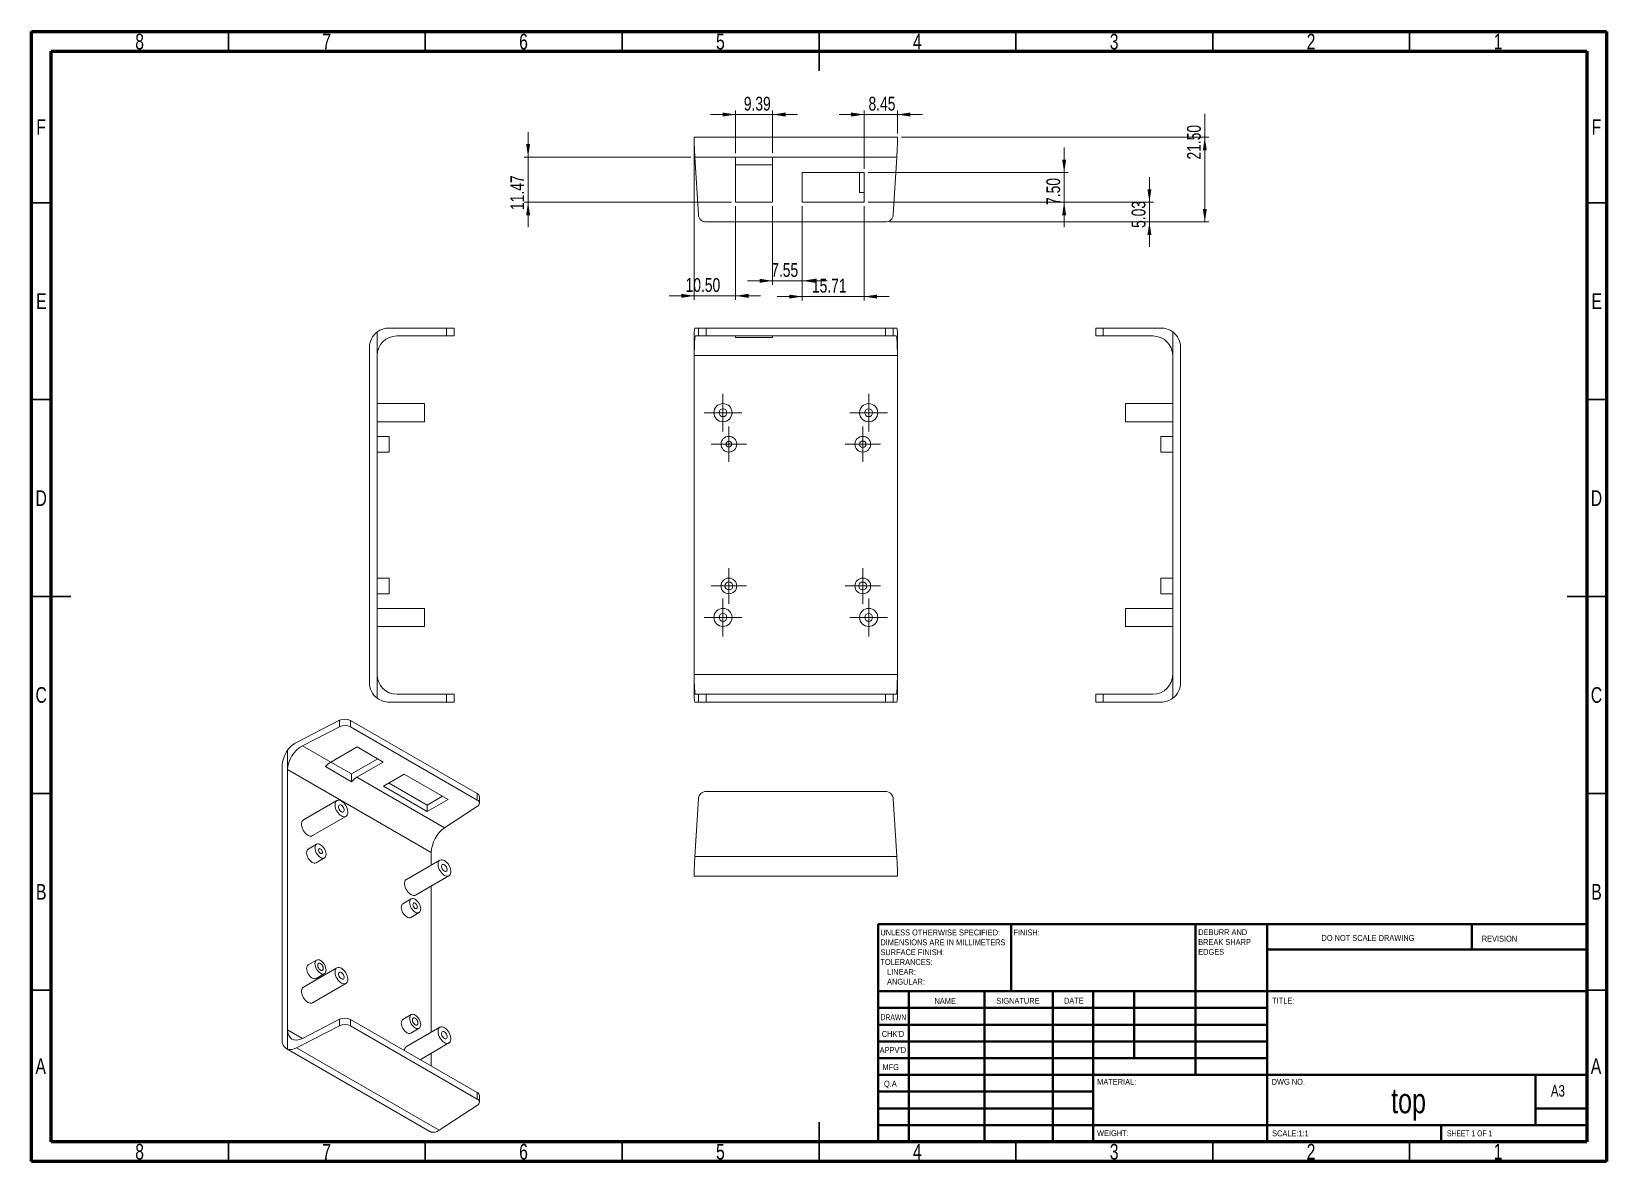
# Model space of a CAD drawing. Header units: millimetres. Extents: x 15 to 415, y 5 to 292.
import ezdxf

# ---------------------------------------------------------------- set-up
doc = ezdxf.new("R2010")
doc.units = ezdxf.units.MM
doc.styles.add('SLDTEXTSTYLE0', font='TXT', dxfattribs={"width": 0.75})
doc.styles.add('SLDTEXTSTYLE1', font='TXT', dxfattribs={"width": 0.686449})
doc.styles.add('SLDTEXTSTYLE2', font='TXT', dxfattribs={"width": 0.6875})
doc.dimstyles.new('SLDDIMSTYLE0', dxfattribs={"dimtxt": 3.5, "dimasz": 3.302, "dimexe": 0, "dimexo": 0.0625, "dimgap": 0.875, "dimtad": 1, "dimrnd": 1e-09, "dimzin": 12, "dimdsep": 46, "dimtxsty": 'SLDTEXTSTYLE0', "dimsah": 1, "dimcen": 0.09, "dimadec": 0, "dimazin": 3, "dimtfac": 1, "dimtmove": 0, "dimatfit": 0, "dimfxl": 0, "dimfrac": 2, "dimtolj": 1, "dimtzin": 12, "dimarcsym": 0})
doc.dimstyles.new('SLDDIMSTYLE1', dxfattribs={"dimtxt": 3.5, "dimasz": 3.302, "dimexe": 0, "dimexo": 0.0625, "dimgap": 0.875, "dimtad": 1, "dimrnd": 1e-09, "dimzin": 4, "dimdsep": 46, "dimtxsty": 'SLDTEXTSTYLE0', "dimsah": 1, "dimcen": 0.09, "dimadec": 0, "dimazin": 1, "dimtfac": 1, "dimtmove": 0, "dimatfit": 0, "dimfxl": 0, "dimfrac": 2, "dimtolj": 1, "dimtzin": 12, "dimarcsym": 0})
doc.dimstyles.new('SLDDIMSTYLE2', dxfattribs={"dimtxt": 3.5, "dimasz": 3.302, "dimexe": 0, "dimexo": 0.0625, "dimgap": 0.875, "dimtad": 1, "dimrnd": 1e-09, "dimzin": 4, "dimdsep": 46, "dimtxsty": 'SLDTEXTSTYLE0', "dimsah": 1, "dimcen": 0.09, "dimadec": 0, "dimazin": 1, "dimtfac": 1, "dimtofl": 0, "dimtmove": 0, "dimatfit": 3, "dimfxl": 0, "dimfrac": 2, "dimtolj": 1, "dimtzin": 12, "dimarcsym": 0})

# ---------------------------------------------------------------- blocks, each defined once
blk = doc.blocks.new('SW_NOTE_0')
at = {"color": 0, "linetype": 'Continuous', "lineweight": 0, "char_height": 1.5, "attachment_point": 1, "style": 'SLDTEXTSTYLE0'}
for s, insert in [('UNLESS OTHERWISE SPECIFIED:', (0, 1.93)), ('SURFACE FINISH:', (0, -3.07)), ('DIMENSIONS ARE IN MILLIMETERS', (0, -0.57)), ('TOLERANCES:', (0, -5.57)), ('ANGULAR:', (1.69, -10.57)), ('LINEAR:', (1.69, -8.07))]:
    blk.add_mtext(s, dxfattribs=dict(at, insert=insert))
blk = doc.blocks.new('SW_NOTE_1')
at = {"color": 0, "linetype": 'Continuous', "lineweight": 0, "char_height": 1.5, "attachment_point": 1, "style": 'SLDTEXTSTYLE0'}
for s, insert in [('DEBURR AND', (0, 1.93)), ('BREAK SHARP', (0, -0.57)), ('EDGES', (0, -3.07))]:
    blk.add_mtext(s, dxfattribs=dict(at, insert=insert))
blk = doc.blocks.new('SW_CENTERMARKSYMBOL_0')
at = {"color": 0, "linetype": 'Continuous', "lineweight": 0}
for p, q in [((0, 2.5), (0, 4.8)), ((-2.5, 0), (-4.8, 0)), ((0, 0), (-2.5, 0)), ((0, 0), (0, 2.5)), ((0, 0), (0, -2.5)), ((0, 0), (2.5, 0)), ((2.5, 0), (4.8, 0)), ((0, -2.5), (0, -4.8))]:
    blk.add_line(p, q, dxfattribs=at)
blk = doc.blocks.new('SW_CENTERMARKSYMBOL_1')
at = {"color": 0, "linetype": 'Continuous', "lineweight": 0}
for p, q in [((0, 2.5), (0, 4.8)), ((-2.5, 0), (-4.8, 0)), ((0, 0), (-2.5, 0)), ((0, 0), (0, 2.5)), ((0, 0), (0, -2.5)), ((0, 0), (2.5, 0)), ((2.5, 0), (4.8, 0)), ((0, -2.5), (0, -4.8))]:
    blk.add_line(p, q, dxfattribs=at)
blk = doc.blocks.new('SW_CENTERMARKSYMBOL_2')
at = {"color": 0, "linetype": 'Continuous', "lineweight": 0}
for p, q in [((0, 2.5), (0, 4.8)), ((-2.5, 0), (-4.8, 0)), ((0, 0), (-2.5, 0)), ((0, 0), (0, 2.5)), ((0, 0), (0, -2.5)), ((0, 0), (2.5, 0)), ((2.5, 0), (4.8, 0)), ((0, -2.5), (0, -4.8))]:
    blk.add_line(p, q, dxfattribs=at)
blk = doc.blocks.new('SW_CENTERMARKSYMBOL_3')
at = {"color": 0, "linetype": 'Continuous', "lineweight": 0}
for p, q in [((0, 2.5), (0, 4.8)), ((-2.5, 0), (-4.8, 0)), ((0, 0), (-2.5, 0)), ((0, 0), (0, 2.5)), ((0, 0), (0, -2.5)), ((0, 0), (2.5, 0)), ((2.5, 0), (4.8, 0)), ((0, -2.5), (0, -4.8))]:
    blk.add_line(p, q, dxfattribs=at)
blk = doc.blocks.new('SW_CENTERMARKSYMBOL_4')
at = {"color": 0, "linetype": 'Continuous', "lineweight": 0}
for p, q in [((0, 2.5), (0, 4.5)), ((-2.5, 0), (-4.5, 0)), ((0, 0), (-2.5, 0)), ((0, 0), (0, 2.5)), ((0, 0), (0, -2.5)), ((0, 0), (2.5, 0)), ((2.5, 0), (4.5, 0)), ((0, -2.5), (0, -4.5))]:
    blk.add_line(p, q, dxfattribs=at)
blk = doc.blocks.new('SW_CENTERMARKSYMBOL_5')
at = {"color": 0, "linetype": 'Continuous', "lineweight": 0}
for p, q in [((0, 2.5), (0, 4.5)), ((-2.5, 0), (-4.5, 0)), ((0, 0), (-2.5, 0)), ((0, 0), (0, 2.5)), ((0, 0), (0, -2.5)), ((0, 0), (2.5, 0)), ((2.5, 0), (4.5, 0)), ((0, -2.5), (0, -4.5))]:
    blk.add_line(p, q, dxfattribs=at)
blk = doc.blocks.new('SW_CENTERMARKSYMBOL_6')
at = {"color": 0, "linetype": 'Continuous', "lineweight": 0}
for p, q in [((0, 2.5), (0, 4.5)), ((-2.5, 0), (-4.5, 0)), ((0, 0), (-2.5, 0)), ((0, 0), (0, 2.5)), ((0, 0), (0, -2.5)), ((0, 0), (2.5, 0)), ((2.5, 0), (4.5, 0)), ((0, -2.5), (0, -4.5))]:
    blk.add_line(p, q, dxfattribs=at)
blk = doc.blocks.new('SW_CENTERMARKSYMBOL_7')
at = {"color": 0, "linetype": 'Continuous', "lineweight": 0}
for p, q in [((0, 2.5), (0, 4.5)), ((-2.5, 0), (-4.5, 0)), ((0, 0), (-2.5, 0)), ((0, 0), (0, 2.5)), ((0, 0), (0, -2.5)), ((0, 0), (2.5, 0)), ((2.5, 0), (4.5, 0)), ((0, -2.5), (0, -4.5))]:
    blk.add_line(p, q, dxfattribs=at)
blk = doc.blocks.new('_D')
at = {"color": 7, "linetype": 'Continuous', "lineweight": 0}
for p, q in [((210.75, 247.65), (210.75, 223.68)), ((226.47, 247.65), (226.47, 223.68)), ((210.75, 224.68), (204.4, 224.68)), ((210.75, 224.68), (226.47, 224.68)), ((226.47, 224.68), (232.82, 224.68))]:
    blk.add_line(p, q, dxfattribs=at)
for points in [[(210.75, 224.68), (207.45, 225.18), (207.45, 224.17)], [(226.47, 224.68), (229.77, 224.17), (229.77, 225.18)]]:
    blk.add_solid(points, dxfattribs=at)
at = {"color": 7, "linetype": 'Continuous', "lineweight": 0, "insert": (213.2, 229.19), "char_height": 3.5, "attachment_point": 1, "style": 'SLDTEXTSTYLE0'}
blk.add_mtext('15.71', dxfattribs=at)
blk = doc.blocks.new('_D_1')
at = {"color": 7, "linetype": 'Continuous', "lineweight": 0}
for p, q in [((277.26, 256.15), (277.26, 262.5)), ((227.47, 256.15), (278.26, 256.15)), ((277.26, 248.65), (277.26, 256.15)), ((227.47, 248.65), (278.26, 248.65)), ((277.26, 248.65), (277.26, 242.3))]:
    blk.add_line(p, q, dxfattribs=at)
for points in [[(277.26, 256.15), (277.77, 259.46), (276.75, 259.46)], [(277.26, 248.65), (276.75, 245.35), (277.77, 245.35)]]:
    blk.add_solid(points, dxfattribs=at)
at = {"color": 7, "linetype": 'Continuous', "lineweight": 0, "insert": (272.75, 247.96), "char_height": 3.5, "attachment_point": 1, "rotation": 90, "style": 'SLDTEXTSTYLE0'}
blk.add_mtext('7.50', dxfattribs=at)
blk = doc.blocks.new('_D_2')
at = {"color": 7, "linetype": 'Continuous', "lineweight": 0}
for p, q in [((298.92, 248.65), (298.92, 255)), ((227.47, 248.65), (299.92, 248.65)), ((298.92, 248.65), (298.92, 243.62)), ((232.88, 243.62), (299.92, 243.62)), ((298.92, 243.62), (298.92, 237.27))]:
    blk.add_line(p, q, dxfattribs=at)
for points in [[(298.92, 248.65), (299.42, 251.95), (298.41, 251.95)], [(298.92, 243.62), (298.41, 240.32), (299.42, 240.32)]]:
    blk.add_solid(points, dxfattribs=at)
at = {"color": 7, "linetype": 'Continuous', "lineweight": 0, "insert": (294.4, 242.12), "char_height": 3.5, "attachment_point": 1, "rotation": 90, "style": 'SLDTEXTSTYLE0'}
blk.add_mtext('5.03', dxfattribs=at)
blk = doc.blocks.new('_D_3')
at = {"color": 7, "linetype": 'Continuous', "lineweight": 0}
for p, q in [((312.98, 265.12), (312.98, 271.11)), ((235.92, 265.12), (313.98, 265.12)), ((312.98, 243.62), (312.98, 265.12)), ((232.88, 243.62), (313.98, 243.62))]:
    blk.add_line(p, q, dxfattribs=at)
for points in [[(312.98, 265.12), (312.47, 261.82), (313.49, 261.82)], [(312.98, 243.62), (313.49, 246.92), (312.47, 246.92)]]:
    blk.add_solid(points, dxfattribs=at)
at = {"color": 7, "linetype": 'Continuous', "lineweight": 0, "insert": (308.47, 259.48), "char_height": 3.5, "attachment_point": 1, "rotation": 90, "style": 'SLDTEXTSTYLE0'}
blk.add_mtext('21.50', dxfattribs=at)
blk = doc.blocks.new('_D_4')
at = {"color": 7, "linetype": 'Continuous', "lineweight": 0}
for p, q in [((203.21, 247.65), (203.21, 227.68)), ((210.75, 247.65), (210.75, 227.68)), ((203.21, 228.68), (196.86, 228.68)), ((210.75, 228.68), (203.21, 228.68)), ((210.75, 228.68), (217.1, 228.68))]:
    blk.add_line(p, q, dxfattribs=at)
for points in [[(203.21, 228.68), (199.9, 229.19), (199.9, 228.17)], [(210.75, 228.68), (214.06, 228.17), (214.06, 229.19)]]:
    blk.add_solid(points, dxfattribs=at)
at = {"color": 7, "linetype": 'Continuous', "lineweight": 0, "insert": (202.87, 233.19), "char_height": 3.5, "attachment_point": 1, "style": 'SLDTEXTSTYLE0'}
blk.add_mtext('7.55', dxfattribs=at)
blk = doc.blocks.new('_D_5')
at = {"color": 7, "linetype": 'Continuous', "lineweight": 0}
for p, q in [((141.12, 260.12), (141.12, 266.47)), ((182.49, 260.12), (140.12, 260.12)), ((141.12, 248.65), (141.12, 260.12)), ((192.81, 248.65), (140.12, 248.65)), ((141.12, 248.65), (141.12, 242.3))]:
    blk.add_line(p, q, dxfattribs=at)
for points in [[(141.12, 260.12), (141.63, 263.42), (140.62, 263.42)], [(141.12, 248.65), (140.62, 245.35), (141.63, 245.35)]]:
    blk.add_solid(points, dxfattribs=at)
at = {"color": 7, "linetype": 'Continuous', "lineweight": 0, "insert": (136.61, 246.67), "char_height": 3.5, "attachment_point": 1, "rotation": 90, "style": 'SLDTEXTSTYLE0'}
blk.add_mtext('11.47', dxfattribs=at)
blk = doc.blocks.new('_D_6')
at = {"color": 7, "linetype": 'Continuous', "lineweight": 0}
for p, q in [((193.81, 270.91), (187.46, 270.91)), ((193.81, 261.06), (193.81, 271.91)), ((193.81, 270.91), (203.21, 270.91)), ((203.21, 261.06), (203.21, 271.91)), ((203.21, 270.91), (209.56, 270.91))]:
    blk.add_line(p, q, dxfattribs=at)
for points in [[(193.81, 270.91), (190.51, 271.42), (190.51, 270.4)], [(203.21, 270.91), (206.51, 270.4), (206.51, 271.42)]]:
    blk.add_solid(points, dxfattribs=at)
at = {"color": 7, "linetype": 'Continuous', "lineweight": 0, "insert": (195.91, 275.42), "char_height": 3.5, "attachment_point": 1, "style": 'SLDTEXTSTYLE0'}
blk.add_mtext('9.39', dxfattribs=at)
blk = doc.blocks.new('_D_7')
at = {"color": 7, "linetype": 'Continuous', "lineweight": 0}
for p, q in [((183.32, 264.12), (183.32, 223.86)), ((193.81, 247.65), (193.81, 223.86)), ((183.32, 224.86), (176.97, 224.86)), ((183.32, 224.86), (193.81, 224.86)), ((193.81, 224.86), (200.16, 224.86))]:
    blk.add_line(p, q, dxfattribs=at)
for points in [[(183.32, 224.86), (180.01, 225.37), (180.01, 224.35)], [(193.81, 224.86), (197.11, 224.35), (197.11, 225.37)]]:
    blk.add_solid(points, dxfattribs=at)
at = {"color": 7, "linetype": 'Continuous', "lineweight": 0, "insert": (181.13, 229.37), "char_height": 3.5, "attachment_point": 1, "style": 'SLDTEXTSTYLE0'}
blk.add_mtext('10.50', dxfattribs=at)
blk = doc.blocks.new('_D_8')
at = {"color": 7, "linetype": 'Continuous', "lineweight": 0}
for p, q in [((226.47, 270.91), (220.12, 270.91)), ((226.47, 257.15), (226.47, 271.91)), ((226.47, 270.91), (234.92, 270.91)), ((234.92, 266.12), (234.92, 271.91)), ((234.92, 270.91), (241.27, 270.91))]:
    blk.add_line(p, q, dxfattribs=at)
for points in [[(226.47, 270.91), (223.16, 271.42), (223.16, 270.4)], [(234.92, 270.91), (238.22, 270.4), (238.22, 271.42)]]:
    blk.add_solid(points, dxfattribs=at)
at = {"color": 7, "linetype": 'Continuous', "lineweight": 0, "insert": (227.58, 275.42), "char_height": 3.5, "attachment_point": 1, "style": 'SLDTEXTSTYLE0'}
blk.add_mtext('8.45', dxfattribs=at)

msp = doc.modelspace()

# ---------------------------------------------------------------- linework, layer by layer
at = {"color": 7, "linetype": 'Continuous', "lineweight": 60}
for p, q in [((15, 5), (15, 292)), ((15, 292), (415, 292)), ((415, 292), (415, 5)), ((20, 10), (20, 287)), ((20, 287), (410, 287)), ((410, 287), (410, 10)), ((410, 10), (20, 10)), ((415, 5), (15, 5))]:
    msp.add_line(p, q, dxfattribs=at)
at = {"color": 7, "linetype": 'Continuous', "lineweight": 30}
for p, q in [((65, 287), (65, 292)), ((115, 287), (115, 292)), ((165, 287), (165, 292)), ((215, 292), (215, 282)), ((215, 287), (215, 292)), ((265, 287), (265, 292)), ((315, 287), (315, 292)), ((365, 287), (365, 292)), ((20, 248.5), (15, 248.5)), ((410, 248.5), (415, 248.5)), ((20, 198.5), (15, 198.5)), ((410, 198.5), (415, 198.5)), ((15, 148.5), (25, 148.5)), ((20, 148.5), (15, 148.5)), ((415, 148.5), (405, 148.5)), ((410, 148.5), (415, 148.5)), ((20, 98.5), (15, 98.5)), ((410, 98.5), (415, 98.5)), ((20, 48.5), (15, 48.5)), ((410, 48.5), (415, 48.5)), ((215, 5), (215, 15)), ((65, 10), (65, 5)), ((115, 10), (115, 5)), ((165, 10), (165, 5)), ((215, 10), (215, 5)), ((265, 10), (265, 5)), ((315, 10), (315, 5)), ((365, 10), (365, 5))]:
    msp.add_line(p, q, dxfattribs=at)
at = {"color": 7, "linetype": 'Continuous', "lineweight": 15}
for p, q in [((183.316, 263.12), (183.316, 265.12)), ((183.316, 265.12), (234.916, 265.12)), ((234.916, 265.12), (234.916, 263.12)), ((234.739, 260.12), (183.493, 260.12)), ((184.355, 245.502), (183.493, 260.12)), ((234.739, 260.12), (233.877, 245.502)), ((225.316, 256.154), (225.316, 251.12)), ((226.466, 251.12), (225.316, 251.12)), ((186.352, 243.62), (231.881, 243.62)), ((120.421, 216.679), (105.803, 216.679)), ((120.421, 214.679), (120.421, 216.679)), ((120.421, 216.679), (122.303, 216.679)), ((122.303, 216.679), (122.303, 214.679)), ((184.355, 216.679), (183.493, 216.679)), ((184.355, 214.679), (184.355, 216.679)), ((184.355, 216.679), (186.352, 216.679)), ((186.352, 216.679), (186.352, 214.679)), ((186.352, 216.679), (231.881, 216.679)), ((231.881, 214.679), (231.881, 216.679)), ((231.881, 216.679), (233.877, 216.679)), ((233.877, 216.679), (233.877, 214.679)), ((234.739, 216.679), (233.877, 216.679)), ((285.325, 214.679), (285.325, 216.679)), ((285.325, 216.679), (287.207, 216.679)), ((287.207, 216.679), (287.207, 214.679)), ((301.825, 216.679), (287.207, 216.679)), ((102.803, 209.679), (102.803, 215.679)), ((107.803, 214.679), (120.421, 214.679)), ((122.303, 214.679), (120.421, 214.679)), ((183.316, 209.679), (183.316, 215.679)), ((183.611, 214.679), (184.355, 214.679)), ((186.352, 214.679), (184.355, 214.679)), ((186.352, 214.679), (231.881, 214.679)), ((193.812, 214.287), (193.812, 214.679)), ((203.206, 214.287), (193.812, 214.287)), ((203.206, 214.679), (203.206, 214.287)), ((233.877, 214.679), (231.881, 214.679)), ((233.877, 214.679), (234.621, 214.679)), ((234.916, 209.679), (234.916, 215.679)), ((287.207, 214.679), (285.325, 214.679)), ((287.207, 214.679), (299.825, 214.679)), ((304.825, 209.679), (304.825, 215.679)), ((100.803, 126.679), (100.803, 211.679)), ((102.803, 209.679), (102.803, 128.679)), ((234.916, 209.679), (183.316, 209.679)), ((183.316, 209.679), (183.316, 128.679)), ((234.916, 209.679), (234.916, 128.679)), ((304.825, 209.679), (304.825, 128.679)), ((306.825, 126.679), (306.825, 211.679)), ((114.803, 197.479), (102.803, 197.479)), ((114.803, 197.479), (114.803, 192.879)), ((304.825, 197.479), (292.825, 197.479)), ((292.825, 192.879), (292.825, 197.479)), ((102.803, 192.879), (114.803, 192.879)), ((292.825, 192.879), (304.825, 192.879)), ((105.803, 189.179), (102.803, 189.179)), ((105.803, 189.179), (105.803, 185.179)), ((304.825, 189.179), (301.825, 189.179)), ((301.825, 185.179), (301.825, 189.179)), ((102.803, 185.179), (105.803, 185.179)), ((301.825, 185.179), (304.825, 185.179)), ((105.803, 153.179), (102.803, 153.179)), ((105.803, 153.179), (105.803, 149.179)), ((304.825, 153.179), (301.825, 153.179)), ((301.825, 149.179), (301.825, 153.179)), ((102.803, 149.179), (105.803, 149.179)), ((301.825, 149.179), (304.825, 149.179)), ((114.803, 145.479), (102.803, 145.479)), ((114.803, 145.479), (114.803, 140.879)), ((304.825, 145.479), (292.825, 145.479)), ((292.825, 140.879), (292.825, 145.479)), ((102.803, 140.879), (114.803, 140.879)), ((292.825, 140.879), (304.825, 140.879)), ((102.803, 122.679), (102.803, 128.679)), ((183.316, 122.679), (183.316, 128.679)), ((183.316, 128.679), (234.916, 128.679)), ((234.916, 122.679), (234.916, 128.679)), ((304.825, 122.679), (304.825, 128.679)), ((105.803, 121.679), (120.421, 121.679)), ((120.421, 123.679), (107.803, 123.679)), ((120.421, 121.679), (120.421, 123.679)), ((120.421, 123.679), (122.303, 123.679)), ((122.303, 121.679), (120.421, 121.679)), ((122.303, 123.679), (122.303, 121.679)), ((183.493, 121.679), (184.355, 121.679)), ((184.355, 123.679), (183.611, 123.679)), ((184.355, 121.679), (184.355, 123.679)), ((184.355, 123.679), (186.352, 123.679)), ((186.352, 121.679), (184.355, 121.679)), ((186.352, 123.679), (186.352, 121.679)), ((186.352, 123.679), (231.881, 123.679)), ((186.352, 121.679), (231.881, 121.679)), ((231.881, 121.679), (231.881, 123.679)), ((231.881, 123.679), (233.877, 123.679)), ((233.877, 121.679), (231.881, 121.679)), ((233.877, 123.679), (233.877, 121.679)), ((234.621, 123.679), (233.877, 123.679)), ((233.877, 121.679), (234.739, 121.679)), ((285.325, 121.679), (285.325, 123.679)), ((285.325, 123.679), (287.207, 123.679)), ((287.207, 121.679), (285.325, 121.679)), ((287.207, 123.679), (287.207, 121.679)), ((299.825, 123.679), (287.207, 123.679)), ((287.207, 121.679), (301.825, 121.679)), ((93.245, 117.059), (82.299, 111.444)), ((93.245, 115.426), (93.245, 117.059)), ((95.988, 117.013), (95.988, 115.38)), ((95.988, 117.013), (128.182, 98.428)), ((83.797, 110.58), (93.245, 115.426)), ((95.988, 115.38), (128.182, 96.795)), ((80.053, 104.576), (80.053, 109.475)), ((83.797, 110.58), (91.01, 106.415)), ((97.705, 110.28), (91.01, 106.415)), ((104.347, 106.445), (97.705, 110.28)), ((78.639, 35.987), (78.639, 105.393)), ((80.053, 104.576), (80.053, 38.436)), ((116.54, 83.513), (80.053, 104.576)), ((96.279, 101.468), (89.637, 105.302)), ((96.279, 103.421), (91.052, 106.439)), ((102.932, 107.262), (96.279, 103.421)), ((97.652, 102.581), (104.347, 106.445)), ((96.279, 101.468), (96.279, 103.421)), ((97.652, 102.581), (119.867, 89.757)), ((109.684, 103.364), (104.381, 100.302)), ((104.381, 100.302), (115.491, 93.889)), ((115.491, 95.522), (105.795, 101.119)), ((120.794, 96.95), (109.684, 103.364)), ((92.55, 96.647), (84.065, 91.748)), ((119.38, 97.767), (115.491, 95.522)), ((115.491, 93.889), (120.794, 96.95)), ((128.182, 96.795), (128.182, 98.428)), ((128.768, 95.978), (128.768, 97.611)), ((183.493, 82.48), (184.355, 97.098)), ((186.352, 98.98), (231.881, 98.98)), ((233.877, 97.098), (234.739, 82.48)), ((86.365, 87.765), (94.85, 92.663)), ((115.491, 93.889), (115.491, 95.522)), ((128.263, 95.211), (119.867, 89.757)), ((87.397, 85.569), (85.276, 84.344)), ((87.275, 80.88), (89.397, 82.104)), ((118.713, 81.543), (110.228, 76.645)), ((116.54, 83.513), (116.54, 80.289)), ((183.493, 82.48), (234.739, 82.48)), ((112.528, 72.661), (121.013, 77.559)), ((183.316, 77.48), (183.316, 79.48)), ((234.916, 77.48), (183.316, 77.48)), ((234.916, 79.48), (234.916, 77.48)), ((116.54, 74.977), (116.54, 37.828)), ((111.439, 71.69), (109.317, 70.465)), ((111.317, 67.001), (113.438, 68.225)), ((87.397, 56.173), (85.276, 54.948)), ((92.55, 54.187), (84.065, 49.288)), ((87.275, 51.484), (89.397, 52.709)), ((86.365, 45.304), (94.85, 50.203)), ((93.245, 41.121), (83.797, 36.274)), ((93.245, 39.488), (93.245, 41.121)), ((95.988, 41.075), (95.988, 39.441)), ((95.988, 41.075), (128.182, 22.489)), ((111.439, 42.294), (109.317, 41.069)), ((80.053, 33.537), (80.053, 38.436)), ((82.299, 33.873), (93.245, 39.488)), ((95.988, 39.441), (128.182, 20.856)), ((118.713, 39.083), (110.228, 34.185)), ((111.317, 37.605), (113.438, 38.83)), ((79.675, 33.698), (116.161, 12.634)), ((82.299, 33.873), (118.536, 12.954)), ((113.676, 30.864), (121.013, 35.099)), ((116.54, 32.517), (116.54, 29.21)), ((128.182, 20.856), (128.182, 22.489)), ((128.768, 20.04), (128.768, 21.673)), ((128.263, 19.273), (118.536, 12.954))]:
    msp.add_line(p, q, dxfattribs=at)
at = {"color": 1, "linetype": 'Continuous', "lineweight": 15}
for p, q in [((203.206, 260.062), (193.812, 260.062)), ((193.812, 260.062), (193.812, 248.653)), ((203.206, 248.653), (203.206, 260.062)), ((226.466, 256.154), (210.755, 256.154)), ((210.755, 256.154), (210.755, 248.653)), ((226.466, 248.653), (226.466, 256.154)), ((193.812, 248.653), (203.206, 248.653)), ((210.755, 248.653), (226.466, 248.653))]:
    msp.add_line(p, q, dxfattribs=at)
at = {"color": 8, "linetype": 'Continuous', "lineweight": 15}
for p, q in [((203.206, 258.12), (193.812, 258.12)), ((80.053, 38.436), (83.798, 36.275))]:
    msp.add_line(p, q, dxfattribs=at)
at = {"color": 7, "linetype": 'Continuous', "lineweight": 40}
for p, q in [((230, 65.25), (410, 65.25)), ((230, 65.25), (230, 10)), ((263.8, 48.25), (263.8, 65.25)), ((310.6, 65.25), (310.6, 27)), ((328.8, 65.25), (328.8, 10)), ((380.8, 58.875), (380.8, 65.25)), ((410, 58.875), (328.8, 58.875)), ((410, 48.25), (230, 48.25)), ((237.8, 48.25), (237.8, 10)), ((256.991, 48.25), (256.991, 10)), ((274.399, 48.25), (274.399, 10)), ((284.6, 10), (284.6, 48.25)), ((295, 31.25), (295, 48.25)), ((328.8, 44), (230, 44)), ((328.8, 39.75), (230, 39.75)), ((328.8, 35.5), (230, 35.5)), ((328.8, 31.25), (230, 31.25)), ((284.6, 27), (230, 27)), ((284.6, 27), (410, 27)), ((397, 14.25), (397, 27)), ((284.6, 22.75), (230, 22.75)), ((284.6, 18.5), (230, 18.5)), ((410, 18.5), (397, 18.5)), ((230, 14.25), (410, 14.25)), ((373, 10), (373, 14.25))]:
    msp.add_line(p, q, dxfattribs=at)
at = {"color": 7, "linetype": 'Continuous', "lineweight": 15, "flags": 128}
for points in [[(183.493, 260.12), (183.455, 260.762), (183.418, 261.393), (183.382, 262.003), (183.348, 262.582), (183.316, 263.12)], [(234.916, 263.12), (234.885, 262.582), (234.85, 262.003), (234.814, 261.393), (234.777, 260.762), (234.739, 260.12)], [(93.7, 92.777), (93.999, 92.636), (94.288, 92.564), (94.556, 92.564), (94.796, 92.634), (94.998, 92.774), (95.156, 92.977), (95.264, 93.238), (95.32, 93.547), (95.32, 93.893), (95.264, 94.266), (95.156, 94.652), (94.998, 95.037), (94.796, 95.41), (94.556, 95.757), (94.288, 96.067), (93.999, 96.328), (93.7, 96.533), (93.401, 96.673), (93.113, 96.745), (92.844, 96.746), (92.605, 96.675), (92.402, 96.536), (92.244, 96.332), (92.136, 96.072), (92.081, 95.763), (92.081, 95.416), (92.136, 95.044), (92.244, 94.658), (92.402, 94.272), (92.605, 93.9), (92.844, 93.552), (93.113, 93.243), (93.401, 92.981), (93.7, 92.777)], [(93.7, 93.838), (93.899, 93.756), (94.082, 93.747), (94.235, 93.812), (94.343, 93.944), (94.4, 94.135), (94.4, 94.367), (94.343, 94.623), (94.235, 94.881), (94.082, 95.121), (93.899, 95.323), (93.7, 95.471), (93.501, 95.553), (93.318, 95.562), (93.166, 95.498), (93.057, 95.365), (93, 95.175), (93, 94.943), (93.057, 94.687), (93.166, 94.429), (93.318, 94.189), (93.501, 93.986), (93.7, 93.838)], [(84.065, 91.748), (83.917, 91.637), (83.759, 91.434), (83.651, 91.173), (83.595, 90.865), (83.595, 90.518), (83.651, 90.146), (83.759, 89.76), (83.917, 89.374), (84.119, 89.001), (84.359, 88.654), (84.627, 88.344), (84.916, 88.083), (85.215, 87.878)], [(85.276, 84.344), (85.276, 84.344), (85.1, 84.198), (84.969, 83.991), (84.889, 83.731), (84.861, 83.428), (84.889, 83.094), (84.969, 82.741), (85.1, 82.383), (85.276, 82.034), (85.49, 81.708), (85.734, 81.415), (86, 81.169), (86.276, 80.979)], [(88.397, 82.203), (88.673, 82.075), (88.938, 82.015), (89.183, 82.025), (89.397, 82.104), (89.573, 82.25), (89.703, 82.457), (89.784, 82.717), (89.811, 83.02), (89.784, 83.354), (89.703, 83.707), (89.573, 84.065), (89.397, 84.414), (89.183, 84.741), (88.938, 85.033), (88.673, 85.279), (88.397, 85.469), (88.121, 85.597), (87.856, 85.658), (87.611, 85.648), (87.397, 85.568), (87.221, 85.423), (87.09, 85.216), (87.01, 84.956), (86.983, 84.653), (87.01, 84.319), (87.09, 83.966), (87.221, 83.608), (87.397, 83.259), (87.611, 82.932), (87.856, 82.64), (88.121, 82.394), (88.397, 82.203)], [(88.397, 83.258), (88.559, 83.196), (88.704, 83.203), (88.816, 83.278), (88.882, 83.414), (88.896, 83.596), (88.855, 83.804), (88.765, 84.015), (88.635, 84.207), (88.479, 84.359), (88.314, 84.454), (88.159, 84.482), (88.029, 84.44), (87.938, 84.333), (87.898, 84.172), (87.912, 83.975), (87.978, 83.762), (88.089, 83.558), (88.234, 83.384), (88.397, 83.258)], [(119.863, 77.673), (120.162, 77.533), (120.451, 77.461), (120.719, 77.46), (120.959, 77.531), (121.161, 77.67), (121.319, 77.874), (121.427, 78.134), (121.483, 78.443), (121.483, 78.79), (121.427, 79.162), (121.319, 79.548), (121.161, 79.934), (120.959, 80.307), (120.719, 80.654), (120.451, 80.963), (120.162, 81.225), (119.863, 81.429), (119.564, 81.57), (119.276, 81.642), (119.007, 81.642), (118.767, 81.572), (118.565, 81.432), (118.407, 81.229), (118.299, 80.968), (118.244, 80.659), (118.244, 80.313), (118.299, 79.94), (118.407, 79.555), (118.565, 79.169), (118.767, 78.796), (119.007, 78.449), (119.276, 78.139), (119.564, 77.878), (119.863, 77.673)], [(119.863, 78.735), (120.062, 78.653), (120.245, 78.644), (120.398, 78.708), (120.506, 78.841), (120.563, 79.031), (120.563, 79.263), (120.506, 79.519), (120.398, 79.778), (120.245, 80.018), (120.062, 80.22), (119.863, 80.368), (119.664, 80.45), (119.481, 80.459), (119.329, 80.395), (119.22, 80.262), (119.163, 80.072), (119.163, 79.839), (119.22, 79.583), (119.329, 79.325), (119.481, 79.085), (119.664, 78.883), (119.863, 78.735)], [(183.316, 79.48), (183.348, 80.018), (183.382, 80.597), (183.418, 81.207), (183.455, 81.838), (183.493, 82.48)], [(234.739, 82.48), (234.777, 81.838), (234.814, 81.207), (234.85, 80.597), (234.885, 80.018), (234.916, 79.48)], [(110.228, 76.645), (110.08, 76.534), (109.922, 76.33), (109.814, 76.07), (109.758, 75.761), (109.758, 75.414), (109.814, 75.042), (109.922, 74.656), (110.08, 74.27), (110.282, 73.898), (110.522, 73.55), (110.79, 73.241), (111.079, 72.979), (111.378, 72.775)], [(109.317, 70.465), (109.317, 70.465), (109.141, 70.319), (109.011, 70.112), (108.93, 69.852), (108.903, 69.549), (108.93, 69.215), (109.011, 68.862), (109.141, 68.504), (109.317, 68.155), (109.531, 67.829), (109.776, 67.537), (110.041, 67.29), (110.317, 67.1)], [(112.439, 68.324), (112.714, 68.196), (112.98, 68.136), (113.224, 68.146), (113.439, 68.225), (113.614, 68.371), (113.745, 68.578), (113.826, 68.838), (113.853, 69.141), (113.826, 69.475), (113.745, 69.828), (113.614, 70.186), (113.439, 70.535), (113.224, 70.862), (112.98, 71.154), (112.714, 71.4), (112.439, 71.591), (112.163, 71.718), (111.897, 71.779), (111.653, 71.769), (111.439, 71.69), (111.263, 71.544), (111.132, 71.337), (111.051, 71.077), (111.024, 70.774), (111.051, 70.44), (111.132, 70.087), (111.263, 69.729), (111.439, 69.38), (111.653, 69.053), (111.897, 68.761), (112.163, 68.515), (112.439, 68.324)], [(112.439, 69.299), (112.615, 69.229), (112.774, 69.231), (112.9, 69.304), (112.981, 69.441), (113.009, 69.628), (112.981, 69.848), (112.9, 70.078), (112.774, 70.297), (112.615, 70.482), (112.439, 70.616), (112.262, 70.686), (112.103, 70.684), (111.977, 70.611), (111.896, 70.474), (111.868, 70.287), (111.896, 70.067), (111.977, 69.837), (112.103, 69.618), (112.262, 69.433), (112.439, 69.299)], [(88.397, 52.808), (88.673, 52.68), (88.938, 52.62), (89.183, 52.63), (89.397, 52.709), (89.573, 52.855), (89.703, 53.062), (89.784, 53.322), (89.811, 53.625), (89.784, 53.959), (89.703, 54.312), (89.573, 54.669), (89.397, 55.018), (89.183, 55.345), (88.938, 55.637), (88.673, 55.883), (88.397, 56.074), (88.121, 56.202), (87.856, 56.262), (87.611, 56.252), (87.397, 56.173), (87.221, 56.027), (87.09, 55.82), (87.01, 55.56), (86.983, 55.257), (87.01, 54.923), (87.09, 54.57), (87.221, 54.212), (87.397, 53.863), (87.611, 53.537), (87.856, 53.245), (88.121, 52.999), (88.397, 52.808)], [(85.276, 54.948), (85.276, 54.948), (85.1, 54.802), (84.969, 54.596), (84.889, 54.336), (84.861, 54.033), (84.889, 53.698), (84.969, 53.346), (85.1, 52.988), (85.276, 52.639), (85.49, 52.312), (85.734, 52.02), (86, 51.774), (86.276, 51.583)], [(88.397, 53.618), (88.598, 53.535), (88.782, 53.526), (88.935, 53.591), (89.045, 53.725), (89.102, 53.917), (89.102, 54.151), (89.045, 54.409), (88.935, 54.669), (88.782, 54.911), (88.598, 55.115), (88.397, 55.264), (88.196, 55.346), (88.012, 55.356), (87.858, 55.291), (87.749, 55.157), (87.691, 54.965), (87.691, 54.731), (87.749, 54.473), (87.858, 54.213), (88.012, 53.971), (88.196, 53.767), (88.397, 53.618)], [(93.7, 50.317), (93.999, 50.176), (94.288, 50.104), (94.556, 50.104), (94.796, 50.174), (94.998, 50.314), (95.156, 50.517), (95.264, 50.778), (95.32, 51.087), (95.32, 51.433), (95.264, 51.806), (95.156, 52.191), (94.998, 52.577), (94.796, 52.95), (94.556, 53.297), (94.288, 53.607), (93.999, 53.868), (93.7, 54.073), (93.401, 54.213), (93.113, 54.285), (92.844, 54.286), (92.605, 54.215), (92.402, 54.076), (92.244, 53.872), (92.136, 53.612), (92.081, 53.303), (92.081, 52.956), (92.136, 52.584), (92.244, 52.198), (92.402, 51.812), (92.605, 51.439), (92.844, 51.092), (93.113, 50.783), (93.401, 50.521), (93.7, 50.317)], [(93.7, 51.378), (93.899, 51.296), (94.082, 51.287), (94.235, 51.352), (94.343, 51.484), (94.4, 51.675), (94.4, 51.907), (94.343, 52.163), (94.235, 52.421), (94.082, 52.661), (93.899, 52.863), (93.7, 53.011), (93.501, 53.093), (93.318, 53.102), (93.166, 53.038), (93.057, 52.905), (93, 52.715), (93, 52.483), (93.057, 52.227), (93.166, 51.969), (93.318, 51.729), (93.501, 51.526), (93.7, 51.378)], [(84.065, 49.288), (83.917, 49.177), (83.759, 48.974), (83.651, 48.713), (83.595, 48.404), (83.595, 48.058), (83.651, 47.685), (83.759, 47.3), (83.917, 46.914), (84.119, 46.541), (84.359, 46.194), (84.627, 45.884), (84.916, 45.623), (85.215, 45.418)], [(109.317, 41.069), (109.317, 41.069), (109.141, 40.924), (109.011, 40.717), (108.93, 40.457), (108.903, 40.154), (108.93, 39.82), (109.011, 39.467), (109.141, 39.109), (109.317, 38.76), (109.531, 38.433), (109.776, 38.141), (110.041, 37.895), (110.317, 37.704)], [(112.439, 38.929), (112.714, 38.801), (112.98, 38.741), (113.224, 38.751), (113.439, 38.83), (113.614, 38.976), (113.745, 39.183), (113.826, 39.443), (113.853, 39.746), (113.826, 40.08), (113.745, 40.433), (113.614, 40.79), (113.439, 41.139), (113.224, 41.466), (112.98, 41.758), (112.714, 42.004), (112.439, 42.195), (112.163, 42.323), (111.897, 42.383), (111.653, 42.373), (111.439, 42.294), (111.263, 42.148), (111.132, 41.941), (111.051, 41.681), (111.024, 41.378), (111.051, 41.044), (111.132, 40.691), (111.263, 40.334), (111.439, 39.985), (111.653, 39.658), (111.897, 39.366), (112.163, 39.12), (112.439, 38.929)], [(112.439, 39.745), (112.638, 39.664), (112.821, 39.654), (112.973, 39.719), (113.082, 39.851), (113.138, 40.042), (113.138, 40.274), (113.082, 40.53), (112.973, 40.788), (112.821, 41.028), (112.638, 41.23), (112.439, 41.379), (112.239, 41.46), (112.056, 41.47), (111.904, 41.405), (111.795, 41.273), (111.739, 41.082), (111.739, 40.85), (111.795, 40.594), (111.904, 40.336), (112.056, 40.096), (112.239, 39.894), (112.439, 39.745)], [(119.863, 35.213), (120.162, 35.073), (120.451, 35.001), (120.719, 35), (120.959, 35.071), (121.161, 35.21), (121.319, 35.414), (121.427, 35.674), (121.483, 35.983), (121.483, 36.33), (121.427, 36.702), (121.319, 37.088), (121.161, 37.474), (120.959, 37.847), (120.719, 38.194), (120.451, 38.503), (120.162, 38.765), (119.863, 38.969), (119.564, 39.11), (119.276, 39.182), (119.007, 39.182), (118.767, 39.112), (118.565, 38.972), (118.407, 38.769), (118.299, 38.508), (118.244, 38.199), (118.244, 37.853), (118.299, 37.48), (118.407, 37.095), (118.565, 36.709), (118.767, 36.336), (119.007, 35.989), (119.276, 35.679), (119.564, 35.418), (119.863, 35.213)], [(119.863, 36.275), (120.062, 36.193), (120.245, 36.184), (120.398, 36.248), (120.506, 36.381), (120.563, 36.571), (120.563, 36.803), (120.506, 37.059), (120.398, 37.317), (120.245, 37.557), (120.062, 37.76), (119.863, 37.908), (119.664, 37.99), (119.481, 37.999), (119.329, 37.934), (119.22, 37.802), (119.163, 37.611), (119.163, 37.379), (119.22, 37.123), (119.329, 36.865), (119.481, 36.625), (119.664, 36.423), (119.863, 36.275)], [(116.54, 12.474), (116.227, 12.598), (116.161, 12.634)]]:
    msp.add_lwpolyline(points, dxfattribs=at)
at = {"color": 7, "linetype": 'Continuous', "lineweight": 15}
for centre, radius in [((190.616, 195.179), 2.3), ((190.616, 195.179), 1), ((227.616, 195.179), 2.3), ((227.616, 195.179), 1), ((192.116, 187.179), 2), ((226.116, 187.179), 2), ((192.116, 187.179), 0.708), ((226.116, 187.179), 0.807), ((192.116, 151.179), 2), ((192.116, 151.179), 1.008), ((226.116, 151.179), 2), ((226.116, 151.179), 1), ((190.616, 143.179), 2.3), ((190.616, 143.179), 1), ((227.616, 143.179), 2.3), ((227.616, 143.179), 1)]:
    msp.add_circle(centre, radius, dxfattribs=at)
for centre, radius, start, end in [((186.352, 245.62), 2, 183.37507, 270), ((231.881, 245.62), 2, 270, 356.62493), ((105.803, 211.679), 5, 90, 126.8699), ((301.825, 211.679), 5, 53.1301, 90), ((105.803, 211.679), 5, 126.8699, 180), ((107.803, 209.679), 5, 90, 180), ((299.825, 209.679), 5, 0, 90), ((301.825, 211.679), 5, 0, 53.1301), ((107.803, 128.679), 5, 180, 270), ((299.825, 128.679), 5, 270, 0), ((105.803, 126.679), 5, 180, 233.1301), ((301.825, 126.679), 5, 306.8699, 0), ((105.803, 126.679), 5, 233.1301, 270), ((301.825, 126.679), 5, 270, 306.8699), ((94.569, 114.258), 3.098, 62.75202, 115.29923), ((94.569, 112.625), 3.098, 62.75202, 115.29923), ((86.131, 105.084), 7.498, 144.149, 177.63856), ((94.131, 101.163), 6.11, 120.71383, 137.34699), ((100.773, 97.328), 6.11, 120.71383, 137.34699), ((127.805, 97.539), 0.965, 4.29738, 67.02275), ((127.887, 95.986), 0.861, 295.9007, 69.94231), ((186.352, 96.98), 2, 90, 176.62493), ((231.881, 96.98), 2, 3.37507, 90), ((85.884, 88.77), 1.115, 233.12374, 295.5657), ((86.861, 81.796), 1.006, 234.38224, 294.30726), ((112.047, 73.666), 1.115, 233.12411, 295.56534), ((110.903, 67.918), 1.006, 234.38231, 294.30727), ((86.861, 52.401), 1.006, 234.38224, 294.30726), ((85.884, 46.31), 1.115, 233.12397, 295.56563), ((94.569, 38.32), 3.098, 62.75202, 115.29923), ((94.569, 36.687), 3.098, 62.75202, 115.29923), ((110.903, 38.522), 1.006, 234.38231, 294.30727), ((80.932, 35.678), 2.314, 172.32619, 247.66843), ((110.942, 33.227), 1.195, 126.71205, 184.70589), ((127.805, 21.601), 0.965, 4.29738, 67.02275), ((127.887, 20.048), 0.861, 295.9007, 69.94231)]:
    msp.add_arc(centre, radius, start, end, dxfattribs=at)
for centre, major_axis, ratio, start_param, end_param in [((183.493, 211.679), (0, 5), 0.0589744, 0, 0.6435011), ((234.739, 211.679), (0, 5), 0.0589744, 5.6396842, 6.2831853), ((183.611, 209.679), (0, 5), 0.0589744, 0, 1.5707963), ((234.621, 209.679), (0, 5), 0.0589744, 4.712389, 6.2831853), ((183.611, 128.679), (0, 5), 0.0589744, 1.5707963, 3.1415927), ((234.621, 128.679), (0, 5), 0.0589744, 3.1415927, 4.712389), ((183.493, 126.679), (0, 5), 0.0589744, 2.4980915, 3.1415927), ((234.739, 126.679), (0, 5), 0.0589744, 3.1415927, 3.7850938), ((82.299, 107.362), (2.733, 4.192), 0.6103038, 0.8184518, 1.4619529), ((83.797, 106.497), (2.733, 4.192), 0.6103038, 0.8184518, 2.3892481), ((119.867, 85.674), (2.29, 4.449), 0.5424394, 0.7591382, 2.3299345), ((83.797, 40.357), (2.733, 4.192), 0.6103038, 2.3892481, 3.9600444), ((82.299, 37.956), (2.733, 4.192), 0.6103038, 3.3165433, 3.9600444), ((118.536, 17.037), (2.29, 4.449), 0.5424394, 3.2572297, 3.9007308)]:
    msp.add_ellipse(centre, major_axis=major_axis, ratio=ratio, start_param=start_param, end_param=end_param, dxfattribs=at)

# ---------------------------------------------------------------- block references
at = {"color": 7, "linetype": 'Continuous', "lineweight": 0}
for name, p in [('SW_CENTERMARKSYMBOL_2', (190.616, 195.179)), ('SW_CENTERMARKSYMBOL_3', (227.616, 195.179)), ('SW_CENTERMARKSYMBOL_7', (192.116, 187.179)), ('SW_CENTERMARKSYMBOL_6', (226.116, 187.179)), ('SW_CENTERMARKSYMBOL_5', (192.116, 151.179)), ('SW_CENTERMARKSYMBOL_4', (226.116, 151.179)), ('SW_CENTERMARKSYMBOL_0', (190.616, 143.179)), ('SW_CENTERMARKSYMBOL_1', (227.616, 143.179)), ('SW_NOTE_1', (311.309, 62.069)), ('SW_NOTE_0', (230.594, 61.987))]:
    msp.add_blockref(name, p, dxfattribs=at)

# ---------------------------------------------------------------- texts
for s, insert, char_height, attachment_point, style in [('8', (42.46, 291.417), 3.969, 2, 'SLDTEXTSTYLE0'), ('7', (89.96, 291.417), 3.969, 2, 'SLDTEXTSTYLE0'), ('6', (139.96, 291.417), 3.969, 2, 'SLDTEXTSTYLE0'), ('5', (189.96, 291.417), 3.969, 2, 'SLDTEXTSTYLE0'), ('4', (239.96, 291.417), 3.969, 2, 'SLDTEXTSTYLE0'), ('3', (289.96, 291.417), 3.969, 2, 'SLDTEXTSTYLE0'), ('2', (339.96, 291.417), 3.969, 2, 'SLDTEXTSTYLE0'), ('1', (387.46, 291.417), 3.969, 2, 'SLDTEXTSTYLE0'), ('F', (17.458, 269.725), 3.969, 2, 'SLDTEXTSTYLE0'), ('F', (412.458, 269.725), 3.969, 2, 'SLDTEXTSTYLE0'), ('E', (17.508, 225.475), 3.969, 2, 'SLDTEXTSTYLE0'), ('E', (412.508, 225.475), 3.969, 2, 'SLDTEXTSTYLE0'), ('D', (17.453, 175.475), 3.969, 2, 'SLDTEXTSTYLE0'), ('D', (412.453, 175.475), 3.969, 2, 'SLDTEXTSTYLE0'), ('C', (17.459, 125.475), 3.969, 2, 'SLDTEXTSTYLE0'), ('C', (412.459, 125.475), 3.969, 2, 'SLDTEXTSTYLE0'), ('B', (17.471, 75.475), 3.969, 2, 'SLDTEXTSTYLE0'), ('B', (412.471, 75.475), 3.969, 2, 'SLDTEXTSTYLE0'), ('FINISH:', (264.371, 63.919), 1.5, 1, 'SLDTEXTSTYLE0'), ('DO NOT SCALE DRAWING', (342.615, 62.533), 1.5, 1, 'SLDTEXTSTYLE0'), ('REVISION', (383.328, 62.335), 1.5, 1, 'SLDTEXTSTYLE0'), ('NAME', (244.322, 46.501), 1.5, 1, 'SLDTEXTSTYLE0'), ('SIGNATURE', (260.034, 46.562), 1.5, 1, 'SLDTEXTSTYLE0'), ('DATE', (277.215, 46.576), 1.5, 1, 'SLDTEXTSTYLE0'), ('TITLE:', (330.09, 46.576), 1.5, 1, 'SLDTEXTSTYLE0'), ('DRAWN', (230.643, 42.385), 1.5, 1, 'SLDTEXTSTYLE1'), ("CHK'D", (230.939, 38.162), 1.5, 1, 'SLDTEXTSTYLE0'), ("APPV'D", (230.402, 34.066), 1.5, 1, 'SLDTEXTSTYLE0'), ('A', (17.34, 31.225), 3.969, 2, 'SLDTEXTSTYLE0'), ('MFG', (231.124, 29.716), 1.5, 1, 'SLDTEXTSTYLE0'), ('A', (412.34, 31.225), 3.969, 2, 'SLDTEXTSTYLE0'), ('Q.A', (231.509, 25.505), 1.5, 1, 'SLDTEXTSTYLE0'), ('MATERIAL:', (285.646, 25.986), 1.5, 1, 'SLDTEXTSTYLE0'), ('DWG NO.', (329.953, 25.986), 1.5, 1, 'SLDTEXTSTYLE0'), ('A3', (400.871, 24.406), 2.9104, 1, 'SLDTEXTSTYLE0'), ('top', (364.728, 23.607), 6.35, 2, 'SLDTEXTSTYLE0'), ('WEIGHT:', (285.618, 12.949), 1.4986, 1, 'SLDTEXTSTYLE0'), ('SCALE:1:1', (330.074, 12.9), 1.5, 1, 'SLDTEXTSTYLE0'), ('SHEET 1 OF 1', (374.478, 12.9), 1.5, 1, 'SLDTEXTSTYLE2'), ('8', (42.46, 9.475), 3.969, 2, 'SLDTEXTSTYLE0'), ('7', (89.96, 9.475), 3.969, 2, 'SLDTEXTSTYLE0'), ('6', (139.96, 9.475), 3.969, 2, 'SLDTEXTSTYLE0'), ('5', (189.96, 9.475), 3.969, 2, 'SLDTEXTSTYLE0'), ('4', (239.96, 9.475), 3.969, 2, 'SLDTEXTSTYLE0'), ('3', (289.96, 9.475), 3.969, 2, 'SLDTEXTSTYLE0'), ('2', (339.96, 9.475), 3.969, 2, 'SLDTEXTSTYLE0'), ('1', (387.46, 9.475), 3.969, 2, 'SLDTEXTSTYLE0')]:
    msp.add_mtext(s, dxfattribs=dict(at, insert=insert, char_height=char_height, attachment_point=attachment_point, style=style))

# ---------------------------------------------------------------- dimensions: what is measured, and where the dimension line sits
for base, p1, p2, dimstyle, picture, middle in [((203.206, 270.912), (193.812, 260.062), (203.206, 260.062), 'SLDDIMSTYLE0', '_D_6', (200.431, 270.912)), ((234.916, 270.912), (226.466, 256.154), (234.916, 265.12), 'SLDDIMSTYLE0', '_D_8', (232.107, 270.912)), ((193.812, 224.859), (183.316, 265.12), (193.812, 248.653), 'SLDDIMSTYLE1', '_D_7', (186.952, 224.859)), ((203.206, 228.678), (210.755, 248.653), (203.206, 248.653), 'SLDDIMSTYLE0', '_D_4', (207.395, 228.678)), ((226.466, 224.677), (210.755, 248.653), (226.466, 248.653), 'SLDDIMSTYLE0', '_D', (219.014, 224.677))]:
    dim = msp.add_linear_dim(base=base, p1=p1, p2=p2, dimstyle=dimstyle, dxfattribs=at)
    dim.commit()
    dim.dimension.update_dxf_attribs({"geometry": picture, "text_midpoint": middle, "dimtype": 160})
for base, p1, p2, dimstyle, picture, middle in [((312.98, 265.12), (231.881, 243.62), (234.916, 265.12), 'SLDDIMSTYLE2', '_D_3', (312.98, 265.295)), ((141.124, 260.12), (193.812, 248.653), (183.493, 260.12), 'SLDDIMSTYLE0', '_D_5', (141.124, 252.49)), ((277.261, 256.154), (226.466, 248.653), (226.466, 256.154), 'SLDDIMSTYLE1', '_D_1', (277.261, 252.49)), ((298.916, 243.62), (226.466, 248.653), (231.881, 243.62), 'SLDDIMSTYLE0', '_D_2', (298.916, 246.649))]:
    dim = msp.add_linear_dim(base=base, p1=p1, p2=p2, angle=90, dimstyle=dimstyle, dxfattribs=at)
    dim.commit()
    dim.dimension.update_dxf_attribs({"geometry": picture, "text_midpoint": middle, "dimtype": 160})

doc.saveas('drawing.dxf')
